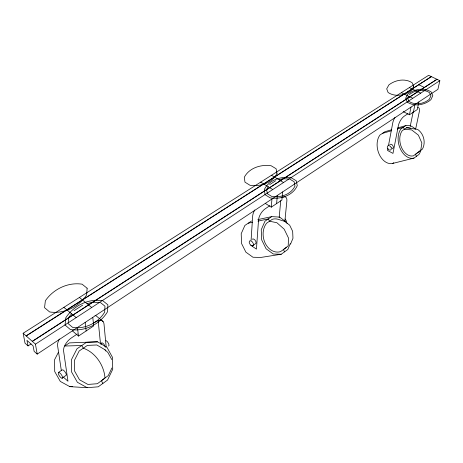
<?xml version="1.0" encoding="UTF-8"?>
<svg xmlns="http://www.w3.org/2000/svg" width="463" height="463" viewBox="0 0 463 463"><rect width="100%" height="100%" fill="white"/><g stroke="black" fill="none" stroke-linecap="round" stroke-linejoin="round"><path stroke-width="0.69" d="M58.338 372.536L58.315 373.803L59.264 375.788L60.746 377.571L62.077 378.312L66.406 375.047L65.925 373.311L64.629 371.303L63.124 369.966L62.129 369.931L58.338 372.536L59.339 372.576L60.838 373.925L62.14 375.933L62.627 377.669L62.077 378.312M251.085 240.314L252.671 216.088A9.075 4.439 -57.4 0 1 254.812 209.971M265.363 203.448L271.272 207.164L271.955 198.992M101.241 344.229L101.345 342.944L102.398 342.927L103.903 344.183L105.419 347.273M68.211 322.821L68.646 317.902M276.608 203.598L277.331 195.444M65.098 324.847L65.549 319.91M65.567 319.765L65.734 317.896C72.159 307.785 83.757 300.863 95.673 300.267M279.166 217.685L280.723 200.739M282.65 191.931L281.886 200.068L271.272 207.164M284.867 221.291L286.881 200.803A8.965 4.248 -58.1 0 0 281.637 197.857M387.953 148.357L387.554 150.481L392.971 153.403L398.336 125.803A7.946 3.195 -61.7 0 1 404.176 116.219L408.053 113.638M388.486 145.532L392.757 122.909A7.917 3.235 -61.8 0 1 394.974 117.411M403.209 111.612L409.442 114.778L410.994 107.121M410.201 126.393L413.216 111.716M413.378 112.144L414.946 104.511M418.865 101.924L417.273 109.54L409.442 114.778M415.618 129.183L419.31 111.693A7.854 3.096 -62 0 0 417.863 107.526M28.04 345.907L25.025 343.205L23.15 333.244L428.611 75.319L439.85 80.66L437.911 89.336L37.202 354.108L34.135 351.359L33.07 345.832L26.947 340.374L28.04 345.907L31.073 343.94M290.498 244.198L292.969 238.271L292.657 231.321L289.664 225.168L284.751 221.418L279.218 219.653A16.72 13.097 79.5 0 0 272.394 219.248L266.59 223.207A16.72 13.097 79.5 0 0 265.241 243.278A16.72 13.097 79.5 0 0 280.578 251.623L286.256 247.526M290.26 243.631L287.83 249.47L281.238 254.245L260.831 257.44L252.966 257.243L245.888 252.156L241.559 243.515L241.2 233.699L244.892 225.44L251.583 220.961M111.924 367.987L108.261 375.568L97.392 383.723L87.895 384.435L79.497 379.764L74.537 370.932L74.421 360.364L79.156 351.006L87.385 345.398L96.831 344.97L104.979 349.739L107.885 352.47L111.786 359.56M407.562 98.104L408.54 96.194M58.431 352.256L54.605 359.664L54.703 371.523L60.317 381.431L69.855 386.657L87.16 387.681L98.202 386.825L107.52 380.077L112.712 369.329L112.509 357.407L106.994 347.366L97.543 341.816L69.398 342.898L64.733 346.023L81.801 345.52L83.282 348.193C95.459 352.447 104.025 365.266 104.991 377.924L101.42 380.817L102.879 383.439M266.584 189.355L268.256 186.786M68.686 317.462L71.597 313.792M108.435 346.092L109.065 345.404L108.666 343.691L107.422 341.752L105.917 340.502M252.601 245.888L253.423 245.095L253.267 243.469L252.202 241.761L250.726 240.783L249.54 240.986L249.192 242.276L249.841 244.047L251.189 245.471L252.601 245.888L256.085 243.249L255.929 241.622L254.87 239.915L253.394 238.943L252.208 239.151M392.311 148.779L393.243 147.946L393.266 146.435L392.364 144.954L390.963 144.207L389.724 144.537M391.71 129.715L384.938 131.706L379.926 135.057A16.332 11.268 75.6 0 0 379.168 154.214A16.332 11.268 75.6 0 0 392.792 163.41L413.957 158.109L418.87 154.555A16.772 11.309 75.7 0 0 420.798 150.429M392.792 163.41L393.776 162.704M406.485 127.817L402.168 130.763A14.434 9.735 75.7 0 0 401.595 147.651A14.434 9.735 75.7 0 0 413.401 155.84L422.453 149.08C426.029 142.477 423.784 133.593 417.597 129.38L406.485 127.817A14.434 9.735 75.7 0 1 410.392 128.089M287.263 223.693L286.655 222.448L279.658 217.106L271.729 216.62L264.969 221.204L261.254 229.712L261.659 239.828L266.08 248.753L273.274 254.019L281.238 254.245M415.097 128.83A16.772 11.309 75.7 0 0 405.924 125.542L400.9 128.951A16.772 11.309 75.7 0 0 400.223 148.6A16.772 11.309 75.7 0 0 413.957 158.109M72.448 330.941L78.502 336.069L93.694 325.911L92.785 317.386M77.373 333.945L71.452 337.88A11.262 6.083 -47.8 0 0 63.599 351.052L67.968 381.234L63.217 376.98M93.144 323.434L94.88 322.277A10.956 5.886 -49 0 1 103.99 323.874L106.16 346.816M269.964 205.63L265.241 208.778A9.115 4.393 -57.4 0 0 258.545 219.873L256.45 249.106L250.761 245.303M37.202 354.108L35.454 344.165L439.85 80.66M32.26 341.329L436.945 79.277M32.352 341.41L437.026 79.318M74.051 310.696L82.698 305.123M269.674 184.615L275.688 180.738M409.361 94.585C414.877 90.106 423.332 88.607 429.49 92.629L430.937 95.812L429.265 99.331C423.749 103.967 415.108 105.506 408.91 101.351M26.113 335.872L431.325 76.609M26.2 335.953L431.406 76.65M87.131 303.757L92.322 302.16M397.798 127.927L405.924 125.542M382.444 133.379L391.241 130.803M397.329 129.021L403.418 127.244L404.332 129.287L411.648 129.9L418.384 135.15L421.862 142.986L420.74 150.319L415.519 154.312L416.422 156.326M279.056 179.812L283.003 178.73M257.833 219.612L271.729 216.62M248.249 223.195L252.41 222.304M257.96 221.123L268.361 218.906L269.501 221.221L276.862 222.709L284.172 229.162L288.513 238.057L288.194 245.859L283.425 249.569L284.548 251.849M69.855 386.657L72.732 386.437M97.543 341.816L86.569 342.284L76.991 348.784L71.458 359.676L71.591 371.98L77.373 382.264L87.16 387.681M95.864 300.279L102.335 300.585M92.907 302.189L99.395 302.495M285.393 177.416C277.03 177.584 267.955 181.739 264.263 189.639L264.483 190.959M285.549 177.422L290.909 177.705M283.489 178.759L288.866 179.042M418.755 84.741L424.415 87.484M409.338 87.582L420.699 93.138M401.375 92.646L412.782 98.295M407.209 102.068C414.414 106.912 424.478 105.124 430.891 99.719L432.818 95.627L431.134 91.934C423.975 87.27 414.171 89.006 407.758 94.203L405.652 98.289L407.162 101.958M291.14 177.717L296.227 180.767L297.269 185.675C292.83 195.716 280.451 199.53 270.224 197.886L265.096 194.691M289.722 179.088L294.103 181.716L294.983 185.952C291.152 194.57 280.52 197.851 271.729 196.439L267.319 193.696M271.515 175.251L283.524 182.52M260.698 182.133L272.742 189.546M102.607 300.597L107.862 304.799L107.561 311.715C100.095 324.222 84.798 331.809 70.33 329.511L65.075 325.061M100.43 302.547L104.951 306.176L104.673 312.137C98.237 322.873 85.099 329.396 72.662 327.422L68.142 323.608M79.393 297.466L91.732 307.496M103.099 321.553L97.08 316.64A10.898 5.938 -48.9 0 0 95.031 315.494M63.859 307.345L76.192 317.618M23.15 333.244L35.454 344.165M285.173 218.987L286.198 220.643L286.308 222.246M104.979 349.739L105.662 350.977M407.66 98.335L408.736 100.934M266.636 189.668L267.22 193.14M264.495 191.057L265.073 194.541M61.319 370.417L57.609 345.832A11.205 6.135 -47.6 0 1 59.449 338.991M77.431 327.526L78.502 336.069M85.157 322.422L86.147 330.958M98.139 320.402L100.529 344.073M391.293 147.801L391.27 149.317L390.338 150.151L388.932 149.919L387.71 148.739L387.242 147.147L387.745 145.897L388.984 145.573L390.39 146.32L391.293 147.801M87.131 288.229L86.668 294.885C78.942 306.969 63.865 314.157 49.616 311.952L44.552 307.663L45.368 300.771C53.297 289.12 67.992 282.013 82.067 284.172L87.131 288.229M413.667 86.297L411.63 90.273C405.177 95.442 395.28 97.305 388.121 92.525L386.698 88.85L388.908 84.879C395.35 79.914 405.009 78.108 412.111 82.709L413.667 86.297M276.99 173.48C272.261 183.232 260.079 186.838 249.951 185.258L244.973 182.162L244.29 177.271C249.239 167.814 261.109 164.209 271.162 165.766L276.098 168.723L276.99 173.48"/></g></svg>
